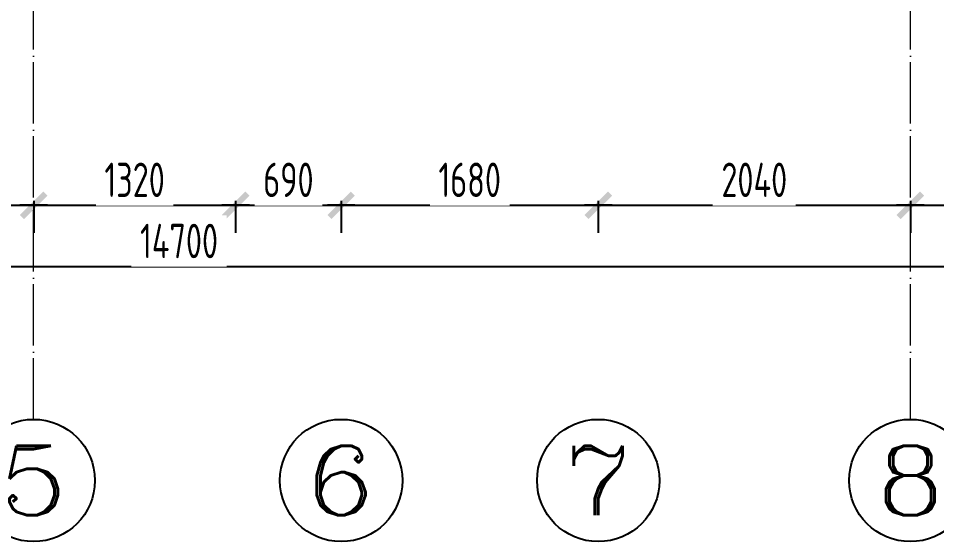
# Model space of a CAD drawing. Header units: inches. Extents: x -50945 to 250244, y -404780 to 18493.
# Drawn here: x 105218 to 111220, y -400766 to -397344 of the extents above; entities that cross this region are included whole.
import ezdxf
from ezdxf.enums import TextEntityAlignment as Align

# ---------------------------------------------------------------- set-up
doc = ezdxf.new("R2010")
doc.units = ezdxf.units.IN
doc.header["$MEASUREMENT"] = 0
doc.linetypes.add('DOTE', pattern=[2.42, 2, -0.2, 0.02, -0.2])
for name, color, linetype in [('AXIS', 1, 'Continuous'), ('AXIS_TEXT', 7, 'Continuous'), ('D-ARCHI', 250, 'Continuous'), ('外标注', 50, 'Continuous')]:
    doc.layers.add(name, color=color, linetype=linetype)
doc.styles.add('_TCH_AXIS', font='COMPLEX', dxfattribs={"bigfont": 'GBCBIG'})
doc.styles.add('COMPLEX', font='COMPLEX')
doc.styles.add('HBA-DIMT', font='ARCHS.SHX', dxfattribs={"width": 0.8})
doc.dimstyles.new('HBA_40', dxfattribs={"dimscale": 50, "dimtxt": 2.5, "dimasz": 0.1, "dimexe": 2, "dimexo": 2.5, "dimgap": 0.6, "dimtad": 1, "dimdec": 0, "dimrnd": 5, "dimzin": 0, "dimtxsty": 'HBA-DIMT', "dimblk": 'HBA_DIMENSION_TICK', "dimblk1": 'HBA_DIMENSION_TICK', "dimblk2": 'HBA_DIMENSION_TICK', "dimcen": 0.125, "dimclrd": 44, "dimclre": 44, "dimclrt": 2, "dimadec": 0, "dimazin": 0, "dimtfac": 1, "dimtdec": 0, "dimtix": 1, "dimtmove": 1, "dimatfit": 3, "dimldrblk": 'HBA_Leader_Dot', "dimfxl": 0, "dimtvp": 1, "dimtfill": 1, "dimtolj": 1, "dimtzin": 0, "dimarcsym": 0})

# ---------------------------------------------------------------- blocks, each defined once
blk = doc.blocks.new('HBA_DIMENSION_TICK')
at = {"color": 0, "linetype": 'ByBlock'}
for p, q in [((-10, 0), (0, 0)), ((0, 0), (10, 0))]:
    blk.add_line(p, q, dxfattribs=at)
at = {"color": 50, "linetype": 'ByBlock'}
blk.add_solid([(-10, -7), (-7, -10), (7, 10), (10, 7)], dxfattribs=at)
blk = doc.blocks.new('*D898')
at = {"layer": 'Defpoints', "color": 0, "transparency": 16777216}
for p in [(102508.4, -398311.4), (105318.4, -398311.4), (105318.4, -398566.4)]:
    blk.add_point(p, dxfattribs=at)
at = {"layer": '外标注', "color": 44, "lineweight": -2, "transparency": 16777216}
for p, q in [((102508.4, -398536.4), (102508.4, -398746.4)), ((102517.4, -398566.4), (105309.4, -398566.4)), ((105318.4, -398536.4), (105318.4, -398746.4))]:
    blk.add_line(p, q, dxfattribs=at)
at = {"layer": '外标注', "color": 44, "lineweight": -2, "transparency": 16777216, "xscale": 9, "yscale": 9, "zscale": 9, "rotation": 180}
blk.add_blockref('HBA_DIMENSION_TICK', (102508.4, -398566.4), dxfattribs=at)
at = {"layer": '外标注', "color": 44, "lineweight": -2, "transparency": 16777216, "xscale": 9, "yscale": 9, "zscale": 9}
blk.add_blockref('HBA_DIMENSION_TICK', (105318.4, -398566.4), dxfattribs=at)
at = {"layer": '外标注', "color": 2, "transparency": 16777216, "insert": (103913.4, -398399.9), "char_height": 225, "attachment_point": 5, "style": 'HBA-DIMT', "bg_fill": 3, "box_fill_scale": 1.25, "bg_fill_color": 256, "bg_fill_true_color": 13158600, "bg_fill_transparency": 0}
blk.add_mtext('\\A1;2810', dxfattribs=at)
blk = doc.blocks.new('HBA_Leader_Dot')
at = {"color": 0, "linetype": 'ByBlock'}
blk.add_line((-5, 0), (-10, 0), dxfattribs=at)
at = {"color": 0, "linetype": 'ByBlock', "const_width": 5}
blk.add_lwpolyline([(-2.5, 0, 1), (2.5, 0, 1)], format="xyb", close=True, dxfattribs=at)
blk = doc.blocks.new('*D899')
at = {"layer": 'Defpoints', "color": 0, "transparency": 16777216}
for p in [(105318.4, -398311.4), (106638.4, -398311.4), (106638.4, -398566.4)]:
    blk.add_point(p, dxfattribs=at)
at = {"layer": '外标注', "color": 44, "lineweight": -2, "transparency": 16777216}
for p, q in [((105318.4, -398536.4), (105318.4, -398746.4)), ((105327.4, -398566.4), (106629.4, -398566.4)), ((106638.4, -398536.4), (106638.4, -398746.4))]:
    blk.add_line(p, q, dxfattribs=at)
at = {"layer": '外标注', "color": 44, "lineweight": -2, "transparency": 16777216, "xscale": 9, "yscale": 9, "zscale": 9, "rotation": 180}
blk.add_blockref('HBA_DIMENSION_TICK', (105318.4, -398566.4), dxfattribs=at)
at = {"layer": '外标注', "color": 44, "lineweight": -2, "transparency": 16777216, "xscale": 9, "yscale": 9, "zscale": 9}
blk.add_blockref('HBA_DIMENSION_TICK', (106638.4, -398566.4), dxfattribs=at)
at = {"layer": '外标注', "color": 2, "transparency": 16777216, "insert": (105978.4, -398399.9), "char_height": 225, "attachment_point": 5, "style": 'HBA-DIMT', "bg_fill": 3, "box_fill_scale": 1.25, "bg_fill_color": 256, "bg_fill_true_color": 13158600, "bg_fill_transparency": 0}
blk.add_mtext('\\A1;1320', dxfattribs=at)
blk = doc.blocks.new('*D900')
at = {"layer": 'Defpoints', "color": 0, "transparency": 16777216}
for p in [(106638.4, -398311.4), (107328.4, -398311.4), (107328.4, -398566.4)]:
    blk.add_point(p, dxfattribs=at)
at = {"layer": '外标注', "color": 44, "lineweight": -2, "transparency": 16777216}
for p, q in [((106638.4, -398536.4), (106638.4, -398746.4)), ((106647.4, -398566.4), (107319.4, -398566.4)), ((107328.4, -398536.4), (107328.4, -398746.4))]:
    blk.add_line(p, q, dxfattribs=at)
at = {"layer": '外标注', "color": 44, "lineweight": -2, "transparency": 16777216, "xscale": 9, "yscale": 9, "zscale": 9, "rotation": 180}
blk.add_blockref('HBA_DIMENSION_TICK', (106638.4, -398566.4), dxfattribs=at)
at = {"layer": '外标注', "color": 44, "lineweight": -2, "transparency": 16777216, "xscale": 9, "yscale": 9, "zscale": 9}
blk.add_blockref('HBA_DIMENSION_TICK', (107328.4, -398566.4), dxfattribs=at)
at = {"layer": '外标注', "color": 2, "transparency": 16777216, "insert": (106983.4, -398399.9), "char_height": 225, "attachment_point": 5, "style": 'HBA-DIMT', "bg_fill": 3, "box_fill_scale": 1.25, "bg_fill_color": 256, "bg_fill_true_color": 13158600, "bg_fill_transparency": 0}
blk.add_mtext('\\A1;690', dxfattribs=at)
blk = doc.blocks.new('*D901')
at = {"layer": 'Defpoints', "color": 0, "transparency": 16777216}
for p in [(107328.4, -398311.4), (109008.4, -398311.4), (109008.4, -398566.4)]:
    blk.add_point(p, dxfattribs=at)
at = {"layer": '外标注', "color": 44, "lineweight": -2, "transparency": 16777216}
for p, q in [((107328.4, -398536.4), (107328.4, -398746.4)), ((107337.4, -398566.4), (108999.4, -398566.4)), ((109008.4, -398536.4), (109008.4, -398746.4))]:
    blk.add_line(p, q, dxfattribs=at)
at = {"layer": '外标注', "color": 44, "lineweight": -2, "transparency": 16777216, "xscale": 9, "yscale": 9, "zscale": 9, "rotation": 180}
blk.add_blockref('HBA_DIMENSION_TICK', (107328.4, -398566.4), dxfattribs=at)
at = {"layer": '外标注', "color": 44, "lineweight": -2, "transparency": 16777216, "xscale": 9, "yscale": 9, "zscale": 9}
blk.add_blockref('HBA_DIMENSION_TICK', (109008.4, -398566.4), dxfattribs=at)
at = {"layer": '外标注', "color": 2, "transparency": 16777216, "insert": (108168.4, -398399.9), "char_height": 225, "attachment_point": 5, "style": 'HBA-DIMT', "bg_fill": 3, "box_fill_scale": 1.25, "bg_fill_color": 256, "bg_fill_true_color": 13158600, "bg_fill_transparency": 0}
blk.add_mtext('\\A1;1680', dxfattribs=at)
blk = doc.blocks.new('*D902')
at = {"layer": 'Defpoints', "color": 0, "transparency": 16777216}
for p in [(109008.4, -398311.4), (111048.4, -398311.4), (111048.4, -398566.4)]:
    blk.add_point(p, dxfattribs=at)
at = {"layer": '外标注', "color": 44, "lineweight": -2, "transparency": 16777216}
for p, q in [((109008.4, -398536.4), (109008.4, -398746.4)), ((109017.4, -398566.4), (111039.4, -398566.4)), ((111048.4, -398536.4), (111048.4, -398746.4))]:
    blk.add_line(p, q, dxfattribs=at)
at = {"layer": '外标注', "color": 44, "lineweight": -2, "transparency": 16777216, "xscale": 9, "yscale": 9, "zscale": 9, "rotation": 180}
blk.add_blockref('HBA_DIMENSION_TICK', (109008.4, -398566.4), dxfattribs=at)
at = {"layer": '外标注', "color": 44, "lineweight": -2, "transparency": 16777216, "xscale": 9, "yscale": 9, "zscale": 9}
blk.add_blockref('HBA_DIMENSION_TICK', (111048.4, -398566.4), dxfattribs=at)
at = {"layer": '外标注', "color": 2, "transparency": 16777216, "insert": (110028.4, -398399.9), "char_height": 225, "attachment_point": 5, "style": 'HBA-DIMT', "bg_fill": 3, "box_fill_scale": 1.25, "bg_fill_color": 256, "bg_fill_true_color": 13158600, "bg_fill_transparency": 0}
blk.add_mtext('\\A1;2040', dxfattribs=at)
blk = doc.blocks.new('*D903')
at = {"layer": 'Defpoints', "color": 0, "transparency": 16777216}
for p in [(111048.4, -398311.4), (112858.7, -398311.4), (112858.7, -398566.4)]:
    blk.add_point(p, dxfattribs=at)
at = {"layer": '外标注', "color": 44, "lineweight": -2, "transparency": 16777216}
for p, q in [((111048.4, -398536.4), (111048.4, -398746.4)), ((111057.4, -398566.4), (112849.7, -398566.4)), ((112858.7, -398536.4), (112858.7, -398746.4))]:
    blk.add_line(p, q, dxfattribs=at)
at = {"layer": '外标注', "color": 44, "lineweight": -2, "transparency": 16777216, "xscale": 9, "yscale": 9, "zscale": 9, "rotation": 180}
blk.add_blockref('HBA_DIMENSION_TICK', (111048.4, -398566.4), dxfattribs=at)
at = {"layer": '外标注', "color": 44, "lineweight": -2, "transparency": 16777216, "xscale": 9, "yscale": 9, "zscale": 9}
blk.add_blockref('HBA_DIMENSION_TICK', (112858.7, -398566.4), dxfattribs=at)
at = {"layer": '外标注', "color": 2, "transparency": 16777216, "insert": (111953.5, -398399.9), "char_height": 225, "attachment_point": 5, "style": 'HBA-DIMT', "bg_fill": 3, "box_fill_scale": 1.25, "bg_fill_color": 256, "bg_fill_true_color": 13158600, "bg_fill_transparency": 0}
blk.add_mtext('\\A1;1810', dxfattribs=at)
blk = doc.blocks.new('*D905')
at = {"layer": 'Defpoints', "color": 0, "transparency": 16777216}
for p in [(98918.7, -398566.4), (113618.7, -398566.4), (113618.7, -398966.4)]:
    blk.add_point(p, dxfattribs=at)
at = {"layer": '外标注', "color": 44, "lineweight": -2, "transparency": 16777216}
for p, q in [((98918.7, -398791.4), (98918.7, -399146.4)), ((113618.7, -398791.4), (113618.7, -399146.4)), ((98927.7, -398966.4), (113609.7, -398966.4))]:
    blk.add_line(p, q, dxfattribs=at)
at = {"layer": '外标注', "color": 44, "lineweight": -2, "transparency": 16777216, "xscale": 9, "yscale": 9, "zscale": 9, "rotation": 180}
blk.add_blockref('HBA_DIMENSION_TICK', (98918.7, -398966.4), dxfattribs=at)
at = {"layer": '外标注', "color": 44, "lineweight": -2, "transparency": 16777216, "xscale": 9, "yscale": 9, "zscale": 9}
blk.add_blockref('HBA_DIMENSION_TICK', (113618.7, -398966.4), dxfattribs=at)
at = {"layer": '外标注', "color": 2, "transparency": 16777216, "insert": (106268.7, -398799.9), "char_height": 225, "attachment_point": 5, "style": 'HBA-DIMT', "bg_fill": 3, "box_fill_scale": 1.25, "bg_fill_color": 256, "bg_fill_true_color": 13158600, "bg_fill_transparency": 0}
blk.add_mtext('\\A1;14700', dxfattribs=at)
blk = doc.blocks.new('_AXISO')
blk.add_circle((0, 0), 0.5)
at = {"layer": 'AXIS_TEXT', "style": 'COMPLEX', "width": 1.041667}
blk.add_attdef('A', text='', height=0.56, dxfattribs=at).set_placement((-0.25, -0.28), (0.25, -0.28), align=Align.FIT)

msp = doc.modelspace()

# ---------------------------------------------------------------- block references
at = {"layer": 'AXIS'}
ref = msp.add_blockref('_AXISO', (105318.37, -400366.4), dxfattribs=dict(at, xscale=800, yscale=800, zscale=800))
ref.add_attrib('A', '5', dxfattribs={"layer": 'AXIS_TEXT', "height": 452.55, "style": '_TCH_AXIS', "width": 1.5}).set_placement((105092.1, -400592.68), (105544.64, -400592.68), align=Align.FIT)
ref = msp.add_blockref('_AXISO', (107328.37, -400366.4), dxfattribs=dict(at, xscale=800, yscale=800, zscale=800))
ref.add_attrib('A', '6', dxfattribs={"layer": 'AXIS_TEXT', "height": 452.55, "style": '_TCH_AXIS', "width": 1.5}).set_placement((107102.1, -400592.68), (107554.64, -400592.68), align=Align.FIT)
ref = msp.add_blockref('_AXISO', (109008.37, -400366.4), dxfattribs=dict(at, xscale=800, yscale=800, zscale=800))
ref.add_attrib('A', '7', dxfattribs={"layer": 'AXIS_TEXT', "height": 452.55, "style": '_TCH_AXIS', "width": 1.5}).set_placement((108782.1, -400592.68), (109234.64, -400592.68), align=Align.FIT)
ref = msp.add_blockref('_AXISO', (111048.37, -400366.4), dxfattribs=dict(at, xscale=800, yscale=800, zscale=800))
ref.add_attrib('A', '8', dxfattribs={"layer": 'AXIS_TEXT', "height": 452.55, "style": '_TCH_AXIS', "width": 1.5}).set_placement((110822.1, -400592.68), (111274.64, -400592.68), align=Align.FIT)

# ---------------------------------------------------------------- dimensions: what is measured, and where the dimension line sits
at = {"layer": '外标注'}
dim = msp.add_linear_dim(base=(105318.37, -398566.4), p1=(102508.37, -398311.36), p2=(105318.37, -398311.36), dimstyle='HBA_40', override={"dimscale": 90, "dimfxl": 200, "dimfxlon": 1}, dxfattribs=at)
dim.commit()
dim.dimension.update_dxf_attribs({"geometry": '*D898', "text_midpoint": (103913.37, -398399.9)})

# ---------------------------------------------------------------- next in the draw order: dimensions: what is measured, and where the dimension line sits
dim = msp.add_linear_dim(base=(106638.37, -398566.4), p1=(105318.37, -398311.36), p2=(106638.37, -398311.36), dimstyle='HBA_40', override={"dimscale": 90, "dimfxl": 200, "dimfxlon": 1}, dxfattribs=at)
dim.commit()
dim.dimension.update_dxf_attribs({"geometry": '*D899', "text_midpoint": (105978.37, -398399.9)})

# ---------------------------------------------------------------- next in the draw order: dimensions: what is measured, and where the dimension line sits
dim = msp.add_linear_dim(base=(107328.37, -398566.4), p1=(106638.37, -398311.36), p2=(107328.37, -398311.36), dimstyle='HBA_40', override={"dimscale": 90, "dimfxl": 200, "dimfxlon": 1}, dxfattribs=at)
dim.commit()
dim.dimension.update_dxf_attribs({"geometry": '*D900', "text_midpoint": (106983.37, -398399.9)})

# ---------------------------------------------------------------- next in the draw order: dimensions: what is measured, and where the dimension line sits
dim = msp.add_linear_dim(base=(109008.37, -398566.4), p1=(107328.37, -398311.36), p2=(109008.37, -398311.36), dimstyle='HBA_40', override={"dimscale": 90, "dimfxl": 200, "dimfxlon": 1}, dxfattribs=at)
dim.commit()
dim.dimension.update_dxf_attribs({"geometry": '*D901', "text_midpoint": (108168.37, -398399.9)})

# ---------------------------------------------------------------- next in the draw order: dimensions: what is measured, and where the dimension line sits
dim = msp.add_linear_dim(base=(111048.37, -398566.4), p1=(109008.37, -398311.36), p2=(111048.37, -398311.36), dimstyle='HBA_40', override={"dimscale": 90, "dimfxl": 200, "dimfxlon": 1}, dxfattribs=at)
dim.commit()
dim.dimension.update_dxf_attribs({"geometry": '*D902', "text_midpoint": (110028.37, -398399.9)})

# ---------------------------------------------------------------- next in the draw order: dimensions: what is measured, and where the dimension line sits
dim = msp.add_linear_dim(base=(112858.67, -398566.4), p1=(111048.37, -398311.36), p2=(112858.67, -398311.36), dimstyle='HBA_40', override={"dimscale": 90, "dimfxl": 200, "dimfxlon": 1}, dxfattribs=at)
dim.commit()
dim.dimension.update_dxf_attribs({"geometry": '*D903', "text_midpoint": (111953.52, -398399.9)})

# ---------------------------------------------------------------- next in the draw order: dimensions: what is measured, and where the dimension line sits
dim = msp.add_linear_dim(base=(113618.67, -398966.4), p1=(98918.67, -398566.4), p2=(113618.67, -398566.4), dimstyle='HBA_40', override={"dimscale": 90, "dimfxl": 200, "dimfxlon": 1}, dxfattribs=at)
dim.commit()
dim.dimension.update_dxf_attribs({"geometry": '*D905', "text_midpoint": (106268.67, -398799.9)})

# ---------------------------------------------------------------- next in the draw order: linework, layer by layer
at = {"layer": 'D-ARCHI', "color": 251, "linetype": 'DOTE', "lineweight": 5, "ltscale": 200}
for p, q in [((105318.37, -399966.4), (105318.37, -393638.07)), ((111048.37, -399966.4), (111048.37, -393638.07))]:
    msp.add_line(p, q, dxfattribs=at)

doc.saveas('drawing.dxf')
